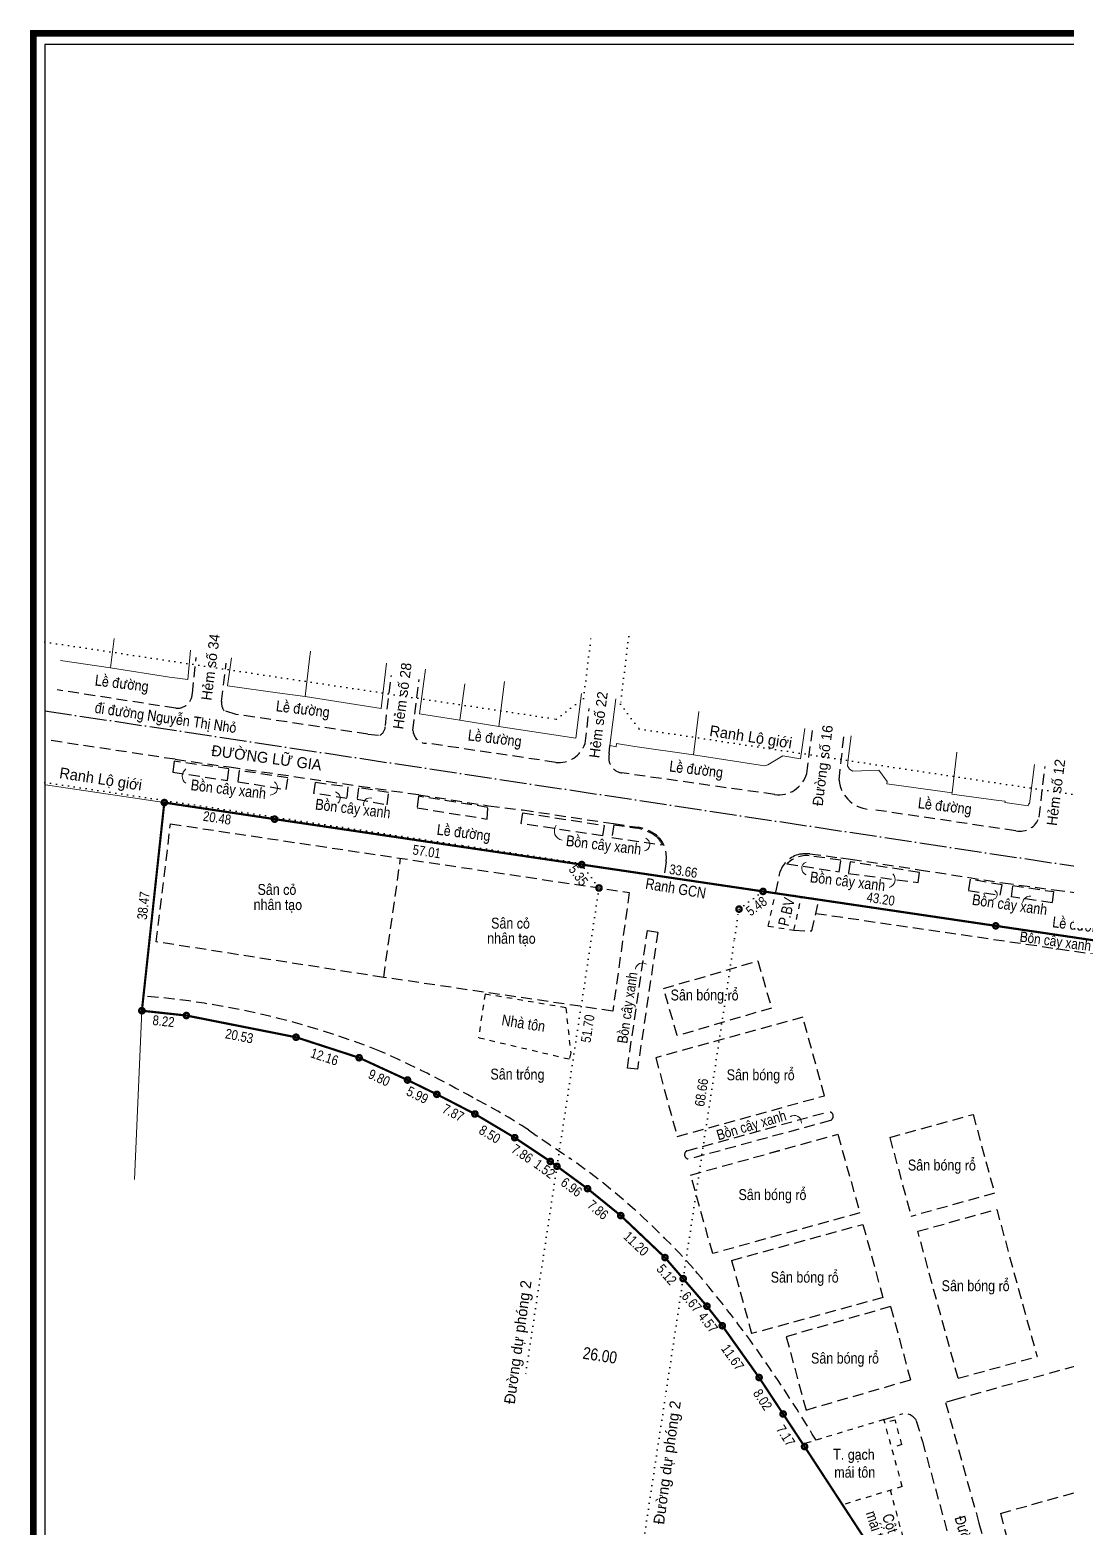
# Model space of a CAD drawing. Header units: metres. Extents: x 598397 to 599208, y 1190829 to 1191387.
# Drawn here: x 598396.9 to 598587.2, y 1191112.2 to 1191387.2 of the extents above; entities that cross this region are included whole.
import ezdxf
from ezdxf.enums import TextEntityAlignment as Align

# ---------------------------------------------------------------- set-up
doc = ezdxf.new("R2010")
doc.units = ezdxf.units.M
doc.header["$MEASUREMENT"] = 0
for name, pattern in [('1-1', [2, 1, -1]), ('1BANCONG_54', [0.55, 0, -0.5, 0.05]), ('1TIMDUONG', [13, 10, -1.4, 0.2, -1.4]), ('2-1', [3, 2, -1])]:
    doc.linetypes.add(name, pattern=pattern)
for name, color, linetype in [('A1-GHICHU', 7, 'Continuous'), ('dc36 - Default$0$10', 7, 'Continuous'), ('dc37 - Default$0$10', 7, 'Continuous'), ('dc38 - Default$0$10', 7, 'Continuous'), ('Hientrang', 7, 'Continuous'), ('KHUNG', 7, 'Continuous'), ('MEPNHUA', 7, 'Continuous'), ('NHA', 7, 'Continuous'), ('RANH', 7, 'Continuous')]:
    doc.layers.add(name, color=color, linetype=linetype)
for name, color, linetype, lineweight in [('GHICHU', 7, 'Continuous', 13), ('Level 28', 7, 'Continuous', 0), ('Level 58', 7, 'Continuous', 0)]:
    doc.layers.add(name, color=color, linetype=linetype, lineweight=lineweight)
doc.styles.add('VAPTIMN', font='VAVON__0.TTF')
doc.styles.add('VHELVCN', font='VNI-Helve-Condense_0.TTF')

msp = doc.modelspace()

# ---------------------------------------------------------------- linework, layer by layer
at = {"ltscale": 0.2}
for p, q in [((598574.29, 1191222.66, -6.48), (598541.81, 1191227.46, -1.72)), ((598492.49, 1191179.38, -6.48), (598493.71, 1191178.48, -6.48)), ((598521.25, 1191152.78, -6.48), (598516.89, 1191157.84, -6.48))]:
    msp.add_line(p, q, dxfattribs=at)
at = {"color": 7, "linetype": 'Continuous', "lineweight": 0}
msp.add_arc((598580.62, 1191226.69), 1.43, 86.1942, 168.6116, dxfattribs=at)
at = {"layer": 'A1-GHICHU', "linetype": '1TIMDUONG', "ltscale": 0.5, "elevation": -4.35, "flags": 128}
msp.add_lwpolyline([(598399.64, 1191262.17), (598722.1, 1191213.49)], dxfattribs=at)
at = {"layer": 'dc36 - Default$0$10', "color": 7, "linetype": 'Continuous', "lineweight": 0, "elevation": -6.48, "flags": 128}
for points in [[(598566.26, 1191247.07), (598554.28, 1191248.77), (598554.32, 1191249.2), (598552.81, 1191251.24), (598548.06, 1191251.1), (598547.41, 1191251.42), (598547.07, 1191252.03), (598547.26, 1191253.81), (598547.73, 1191257.58)], [(598566.26, 1191247.07), (598567.16, 1191254.54)], [(598566.26, 1191247.07), (598566.23, 1191246.87), (598574.78, 1191245.68), (598575.99, 1191245.56), (598575.94, 1191245.3), (598580.21, 1191244.7), (598580.29, 1191245.08), (598580.48, 1191245.09), (598581.38, 1191252.32)]]:
    msp.add_lwpolyline(points, dxfattribs=at)
at = {"layer": 'dc37 - Default$0$10', "color": 7, "linetype": 'Continuous', "lineweight": 0}
for p, q in [((598469.56, 1191269.81, -6.48), (598468.45, 1191261.59, -6.48)), ((598476.79, 1191267.09, -6.48), (598475.89, 1191260.46, -6.48)), ((598484.08, 1191267.54, -6.48), (598483.04, 1191259.3, -6.48)), ((598497.18, 1191257.11, -6.48), (598498.23, 1191265.32, -6.48)), ((598504.51, 1191264.34, -6.48), (598503.43, 1191255.78, -6.48)), ((598468.45, 1191261.59, -6.48), (598475.89, 1191260.46, -6.48)), ((598519.74, 1191262.05, -6.48), (598518.76, 1191254.05, -6.48)), ((598475.89, 1191260.46, -6.48), (598483.04, 1191259.3, -6.48)), ((598483.04, 1191259.3, -6.48), (598497.18, 1191257.11, -6.48)), ((598538.42, 1191253.33, -6.48), (598539.2, 1191258.92, -6.48)), ((598504.59, 1191255.56, -6.48), (598504.67, 1191256.15, -6.48)), ((598504.67, 1191256.15, -6.48), (598508.04, 1191255.62, -6.48)), ((598503.43, 1191255.78, -6.48), (598504.59, 1191255.56, -6.48)), ((598508.04, 1191255.62, -6.48), (598518.76, 1191254.05, -6.48)), ((598518.76, 1191254.05, -6.48), (598531.85, 1191252.04, -6.48)), ((598532.44, 1191252.26, -6.48), (598535.16, 1191253.89, -6.48)), ((598535.16, 1191253.89, -6.48), (598538.42, 1191253.33, -6.48)), ((598531.85, 1191252.04, -6.48), (598532.44, 1191252.26, -6.48))]:
    msp.add_line(p, q, dxfattribs=at)
at = {"layer": 'dc38 - Default$0$10', "color": 7, "linetype": 'Continuous', "lineweight": 0}
for p, q in [((598412.43, 1191275.46, -6.48), (598411.71, 1191270.04, -6.48)), ((598412.43, 1191275.46, -6.48), (598411.71, 1191270.04, -6.48)), ((598426.39, 1191273.3, -6.48), (598425.92, 1191267.9, -6.48)), ((598426.39, 1191273.3, -6.48), (598425.92, 1191267.9, -6.48)), ((598411.71, 1191270.04, -6.48), (598402.57, 1191271.38, -6.48)), ((598422.55, 1191268.36, -6.48), (598411.71, 1191270.04, -6.48)), ((598422.55, 1191268.36, -6.48), (598411.71, 1191270.04, -6.48)), ((598433.24, 1191266.76, -6.48), (598433.92, 1191271.9, -6.48)), ((598462.41, 1191270.93, -6.48), (598461.42, 1191262.61, -6.48)), ((598425.92, 1191267.9, -6.48), (598422.55, 1191268.36, -6.48)), ((598425.92, 1191267.9, -6.48), (598422.55, 1191268.36, -6.48)), ((598442.84, 1191265.42, -6.48), (598433.24, 1191266.76, -6.48)), ((598447.45, 1191264.77, -6.48), (598442.84, 1191265.42, -6.48)), ((598461.42, 1191262.61, -6.48), (598447.45, 1191264.77, -6.48)), ((598421.61, 1191245.3, -6.48), (598399.8, 1191248.57, -6.48)), ((598417.49, 1191207.06, -6.48), (598416.14, 1191176.04))]:
    msp.add_line(p, q, dxfattribs=at)
at = {"layer": 'dc38 - Default$0$10', "color": 7, "linetype": 'Continuous', "lineweight": 0, "elevation": -6.48, "flags": 128}
msp.add_lwpolyline([(598448.45, 1191273.11), (598448.44, 1191273.04), (598448.28, 1191271.72), (598447.45, 1191264.77)], dxfattribs=at)
at = {"layer": 'GHICHU', "ltscale": 0.2}
msp.add_line((598498.26, 1191233.91, -6.48), (598531.55, 1191228.98, -6.48), dxfattribs=at)
at = {"layer": 'GHICHU', "color": 6, "lineweight": 13, "const_width": 0.968, "elevation": -6.48, "flags": 128}
for points in [[(598421.39, 1191245.3, 1), (598421.83, 1191245.3, 1)], [(598441.64, 1191242.26, 1), (598442.08, 1191242.26, 1)], [(598498.04, 1191233.91, 1), (598498.48, 1191233.91, 1)], [(598501.21, 1191229.61, 1), (598501.65, 1191229.61, 1)], [(598531.33, 1191228.98, 1), (598531.77, 1191228.98, 1)], [(598526.92, 1191225.73, 1), (598527.36, 1191225.73, 1)], [(598574.07, 1191222.66, 1), (598574.5, 1191222.66, 1)], [(598417.27, 1191207.06, 1), (598417.71, 1191207.06, 1)], [(598425.44, 1191206.18, 1), (598425.88, 1191206.18, 1)], [(598445.58, 1191202.19, 1), (598446.02, 1191202.19, 1)], [(598457.15, 1191198.43, 1), (598457.59, 1191198.43, 1)], [(598466.05, 1191194.33, 1), (598466.49, 1191194.33, 1)], [(598471.44, 1191191.7, 1), (598471.88, 1191191.7, 1)], [(598478.43, 1191188.09, 1), (598478.87, 1191188.09, 1)], [(598485.73, 1191183.74, 1), (598486.17, 1191183.74, 1)], [(598492.27, 1191179.38, 1), (598492.71, 1191179.38, 1)], [(598493.5, 1191178.48, 1), (598493.93, 1191178.48, 1)], [(598499.11, 1191174.37, 1), (598499.55, 1191174.37, 1)], [(598505.21, 1191169.42, 1), (598505.65, 1191169.42, 1)], [(598513.33, 1191161.71, 1), (598513.77, 1191161.71, 1)], [(598516.67, 1191157.84, 1), (598517.11, 1191157.84, 1)], [(598521.03, 1191152.78, 1), (598521.47, 1191152.78, 1)], [(598523.85, 1191149.19, 1), (598524.29, 1191149.19, 1)], [(598530.61, 1191139.68, 1), (598531.05, 1191139.68, 1)], [(598535.02, 1191132.98, 1), (598535.46, 1191132.98, 1)], [(598538.96, 1191126.99, 1), (598539.4, 1191126.99, 1)]]:
    msp.add_lwpolyline(points, format="xyb", close=True, dxfattribs=at)
at = {"layer": 'GHICHU', "ltscale": 0.2, "elevation": -6.48}
for points in [[(598488.76, 1191145.74, 0, 0.39, 0), (598489.72, 1191145.59, 0, 0, 0), (598490.69, 1191145.44, 0, 0, 0)], [(598514.46, 1191141.77, 0, 0.39, 0), (598513.49, 1191141.92, 0, 0, 0), (598512.53, 1191142.07, 0, 0, 0)]]:
    msp.add_lwpolyline(points, format="xyseb", dxfattribs=at)
at = {"layer": 'GHICHU', "ltscale": 0.2}
for centre, radius, start, end in [((598426.56, 1191250.16), 1.65, 126.9054, 232.1773), ((598441.06, 1191248.01), 1.32, 270.3569, 54.8563), ((598452.71, 1191246.11), 1.19, 310.0835, 73.2323), ((598459.37, 1191244.99), 1.17, 72.9511, 193.6412), ((598494.94, 1191240.08), 1.72, 141.634, 261.5519), ((598509.51, 1191237.62), 1.24, 283.8747, 66.0041), ((598539.88, 1191233.22), 1.23, 110.463, 251.3717), ((598554.33, 1191231.14), 1.48, 285.5764, 44.9177), ((598573.64, 1191228.38), 0.899, 281.8737, 59.3174), ((598509.43, 1191214.52), 1.32, 55.9882, 171.5954), ((598537.29, 1191186.51), 1.31, 355.7776, 125.5915)]:
    msp.add_arc(centre, radius, start, end, dxfattribs=at)
at = {"layer": 'Hientrang', "ltscale": 0.2}
for points, elevation in [([(598403.45, 1191263.39, 0, 0.6, 0), (598404.94, 1191263.16, 0, 0, 0), (598407.57, 1191262.75, 0, 0, 0)], -12.95), ([(598419.82, 1191245.49, 0, 0.3, 0), (598419.74, 1191244.75, 0, 0, 0), (598419.66, 1191244, 0, 0, 0)], -6.48), ([(598498.52, 1191235.69, 0, 0.3, 0), (598499.26, 1191235.58, 0, 0, 0), (598500.01, 1191235.47, 0, 0, 0)], -6.48), ([(598531.82, 1191230.76, 0, 0.3, 0), (598531.07, 1191230.87, 0, 0, 0), (598530.33, 1191230.98, 0, 0, 0)], -6.48), ([(598531.82, 1191230.76, 0, 0.3, 0), (598532.56, 1191230.65, 0, 0, 0), (598533.3, 1191230.54, 0, 0, 0)], -6.48), ([(598574.55, 1191224.44, 0, 0.3, 0), (598573.81, 1191224.55, 0, 0, 0), (598573.07, 1191224.66, 0, 0, 0)], -6.48), ([(598574.55, 1191224.44, 0, 0.3, 0), (598575.29, 1191224.33, 0, 0, 0), (598576.03, 1191224.22, 0, 0, 0)], -6.48), ([(598573.99, 1191221.48, 0, 0.3, 0), (598574.73, 1191221.37, 0, 0, 0), (598575.47, 1191221.26, 0, 0, 0)], -6.48), ([(598415.7, 1191207.25, 0, 0.3, 0), (598415.78, 1191208, 0, 0, 0), (598415.86, 1191208.74, 0, 0, 0)], -6.48), ([(598538.14, 1191126.52, 0, 0.3, 0), (598538.53, 1191125.88, 0, 0, 0), (598538.93, 1191125.24, 0, 0, 0)], -6.48)]:
    msp.add_lwpolyline(points, format="xyseb", dxfattribs=dict(at, elevation=elevation))
at = {"layer": 'KHUNG', "color": 7, "const_width": 1.25}
msp.add_lwpolyline([(599206.99, 1190829.86), (599206.99, 1191386.61), (598397.56, 1191386.61), (598397.56, 1190829.86)], close=True, dxfattribs=at)
at = {"layer": 'KHUNG', "flags": 128}
msp.add_lwpolyline([(599204.92, 1190831.94), (599204.92, 1191384.54), (598399.64, 1191384.54), (598399.64, 1190831.94), (599204.92, 1190831.94)], dxfattribs=at)
at = {"layer": 'MEPNHUA', "color": 3, "linetype": '2-1'}
for p, q in [((598426.76, 1191265.34, -1.9), (598427.47, 1191271.98, -6.48)), ((598432.14, 1191263.86, -1.92), (598432.97, 1191270.88, -6.48)), ((598462.2, 1191259.46, -1.91), (598463.3, 1191268.63, -6.48)), ((598467.27, 1191258.57, -1.92), (598468.38, 1191267.89, -6.48)), ((598423.71, 1191262.63, -1.88), (598401.92, 1191266.02, -1.88)), ((598434.83, 1191261.51, -1.92), (598432.62, 1191262.15, -1.94)), ((598498.89, 1191256.14, -1.88), (598499.62, 1191262.59, -6.48)), ((598458.98, 1191257.87, -1.89), (598434.83, 1191261.51, -1.92)), ((598423.59, 1191253.25, -1.77), (598400.78, 1191256.69, -1.79)), ((598458.98, 1191257.87, -1.89), (598461.17, 1191257.65, -1.94)), ((598493.48, 1191252.69, -1.93), (598469.76, 1191256.21, -1.92)), ((598539.57, 1191250.62, -2.07), (598540.67, 1191258.78, -6.48)), ((598545.51, 1191249.42, -1.99), (598546.43, 1191257.74, -6.48)), ((598503.31, 1191254.23, -1.99), (598503.43, 1191255.78, -6.48)), ((598582.25, 1191242.62, -2.1), (598583.35, 1191251.93, -6.48)), ((598513.74, 1191234.4, -1.84), (598513.37, 1191231.67, -1.62)), ((598533.91, 1191228.85, -0.58), (598534.69, 1191232.64, -1.72)), ((598513.28, 1191211.13, -1.75), (598530.6, 1191216.2, -1.74)), ((598530.6, 1191216.2, -1.74), (598533.12, 1191207.55, -1.74)), ((598517.57, 1191181.33, -1.89), (598543.47, 1191188.5, -1.74)), ((598543.92, 1191186.89, -1.76), (598517.99, 1191179.8, -1.88)), ((598518.26, 1191176.88, -1.94), (598545.29, 1191184.37, -6.48)), ((598549.33, 1191169.93, -6.48), (598522.31, 1191162.45, -1.94)), ((598559.97, 1191166.55, -1.82), (598574.46, 1191170.55, -1.89)), ((598525.77, 1191161.19, -1.93), (598549.88, 1191167.81, -1.8)), ((598567.38, 1191139.54, -1.98), (598559.97, 1191166.55, -1.82)), ((598567.38, 1191139.53, -1.98), (598581.87, 1191143.53, -2.04)), ((598553.76, 1191131.96, -0.87), (598556.59, 1191132.83, -1.79))]:
    msp.add_line(p, q, dxfattribs=at)
for points, elevation in [([(598433.48, 1191251.51), (598423.42, 1191252.88), (598423.17, 1191250.88), (598433.19, 1191249.37), (598433.48, 1191251.51)], -1.61), ([(598423.59, 1191253.25), (598433.53, 1191251.84), (598457.42, 1191248.34)], -1.77), ([(598443.98, 1191247.68), (598444.3, 1191249.87), (598435.37, 1191251.17), (598435.13, 1191249.14), (598443.98, 1191247.68)], -1.61), ([(598533.69, 1191246.78), (598505.63, 1191250.74)], -1.99), ([(598449.36, 1191249.03), (598455.33, 1191248.21), (598455.12, 1191246.06), (598449.05, 1191246.99), (598449.36, 1191249.03)], -1.66), ([(598462.53, 1191244.91), (598462.78, 1191247.18), (598457.25, 1191248.02), (598457, 1191245.9), (598462.53, 1191244.91)], -1.62), ([(598457.42, 1191248.34), (598468.36, 1191246.75), (598481.16, 1191244.72), (598487.4, 1191243.95), (598504.08, 1191241.43), (598508.65, 1191240.76)], -1.77), ([(598480.92, 1191242.28), (598481.04, 1191244.42), (598468.31, 1191246.46), (598468.02, 1191244.31), (598480.92, 1191242.28)], -1.67), ([(598487.13, 1191241.44), (598487.42, 1191243.44), (598502.37, 1191241.1), (598502.09, 1191239.17), (598487.13, 1191241.44)], -1.6), ([(598577.96, 1191240.11), (598551.54, 1191244.04)], -1.95), ([(598507, 1191228.79), (598503.96, 1191207), (598461.89, 1191213.18), (598420.13, 1191219.72), (598422.75, 1191241.39), (598507, 1191228.79)], -1.66), ([(598504.13, 1191241.24), (598503.78, 1191238.88), (598513.08, 1191237.54)], -1.73), ([(598504.13, 1191241.24), (598508.49, 1191240.6)], -1.6), ([(598461.89, 1191213.18), (598465, 1191235.07)], -1.75), ([(598540.16, 1191235.89), (598545.81, 1191235.14), (598547.63, 1191234.93), (598560.23, 1191232.96), (598575.57, 1191230.56), (598585, 1191229.28), (598591.58, 1191228.38), (598602.35, 1191226.58), (598610.97, 1191225.29)], -1.82), ([(598560.02, 1191230.59), (598560.26, 1191232.48), (598547.53, 1191234.4), (598547.21, 1191232.3), (598560.02, 1191230.59)], -1.68), ([(598575.09, 1191228.3), (598575.49, 1191230.16), (598569.58, 1191231.22), (598569.25, 1191229.15), (598575.09, 1191228.3)], -1.67), ([(598540.5, 1191221.71), (598541.81, 1191227.46)], -1.72), ([(598541.24, 1191224.95), (598596.98, 1191216.8)], -1.94), ([(598506.64, 1191196.5), (598510.34, 1191221.81), (598512.22, 1191221.5), (598508.48, 1191196.32), (598506.64, 1191196.5)], -1.76), ([(598537.23, 1191221.86), (598540.5, 1191221.71)], -1.51), ([(598533.12, 1191207.55), (598515.8, 1191202.48), (598513.28, 1191211.13)], -1.74), ([(598538.87, 1191205.88), (598511.84, 1191198.42)], -1.86), ([(598515.8, 1191183.98), (598542.83, 1191191.43), (598538.87, 1191205.88)], -1.86), ([(598511.84, 1191198.42), (598515.8, 1191183.98)], -1.86), ([(598682.42, 1191191.39), (598682.71, 1191190.23), (598684.98, 1191182.05), (598688.35, 1191169.35), (598687.12, 1191169.03), (598638.05, 1191155.36), (598567.14, 1191135.71), (598565.06, 1191135.12)], -1.6), ([(598554.82, 1191183.77), (598570.12, 1191188.02), (598574.07, 1191173.53), (598558.77, 1191169.28)], -1.73), ([(598522.31, 1191162.45), (598518.26, 1191176.88), (598545.29, 1191184.36)], -1.94), ([(598545.29, 1191184.36), (598549.33, 1191169.93)], -1.94), ([(598554.82, 1191183.77), (598558.77, 1191169.28)], -1.73), ([(598574.46, 1191170.55), (598581.87, 1191143.53)], -1.89), ([(598549.88, 1191167.81), (598553.56, 1191154.36), (598529.46, 1191147.74)], -1.8), ([(598525.77, 1191161.19), (598529.46, 1191147.74)], -1.93), ([(598554.97, 1191152.72), (598535.8, 1191147.18)], -1.88), ([(598554.97, 1191152.72), (598558.62, 1191139.25)], -1.88), ([(598535.8, 1191147.18), (598539.45, 1191133.71), (598558.62, 1191139.25)], -1.94), ([(598565.06, 1191135.12), (598571.2, 1191112.93)], -1.84), ([(598559.7, 1191131.74), (598560.81, 1191127.93), (598565.46, 1191111.08)], -1.82), ([(598575.15, 1191114.72), (598597.4, 1191120.95)], -1.6), ([(598575.15, 1191114.72), (598583.81, 1191082.1)], -1.6), ([(598571.2, 1191112.93), (598580.98, 1191077.89), (598582.04, 1191074.48), (598583.55, 1191071.58)], -1.84)]:
    msp.add_lwpolyline(points, dxfattribs=dict(at, elevation=elevation))
at = {"layer": 'MEPNHUA', "color": 3, "linetype": '2-1', "elevation": -1.59}
msp.add_lwpolyline([(598540.03, 1191235.54, 0.229643), (598535.95, 1191234.03), (598545.54, 1191232.6), (598545.84, 1191234.7)], format="xyb", close=True, dxfattribs=at)
at = {"layer": 'MEPNHUA', "color": 3, "linetype": '2-1', "elevation": -1.64}
msp.add_lwpolyline([(598584.9, 1191228.94), (598584.66, 1191226.9), (598577.2, 1191227.98), (598577.42, 1191230.06)], close=True, dxfattribs=at)
at = {"layer": 'MEPNHUA', "color": 3, "linetype": '2-1'}
for centre, radius, start, end in [((598423.94, 1191265.44, -1.9), 2.82, 265.3013, 357.9588), ((598434.22, 1191263.52, -1.92), 2.1, 170.6679, 220.6017), ((598460.24, 1191259.37, -1.91), 1.96, 298.4341, 2.4724), ((598469.7, 1191258.63, -1.92), 2.43, 181.5176, 271.46), ((598494.01, 1191257.82, -1.88), 5.16, 264.0758, 341.0923), ((598506.02, 1191253.52, -1.99), 2.8, 165.3757, 262.1771), ((598534.41, 1191252.1, -2.07), 5.37, 262.2487, 343.9467), ((598551.47, 1191250.03, -1.99), 5.99, 185.8547, 270.6852), ((598578.73, 1191243.72, -2.1), 3.69, 258.0086, 342.6667), ((598506.78, 1191232.14, -1.67), 8.63, 52.4993, 78.6176), ((598506.95, 1191232.3, -1.84), 8.63, 52.4993, 78.6176), ((598508.2, 1191235.12, -1.67), 5.44, 26.3587, 45.2271), ((598508.37, 1191235.29, -1.84), 5.44, 350.612, 45.2271), ((598539.4, 1191230.9, -1.72), 5.03, 103.2575, 159.7757), ((598539.93, 1191222.01, -1.77), 13.89, 89.0669, 96.9429), ((598405.43, 1191058.64, -1.9), 151.63, 68.4206, 85.324), ((598382.26, 1191021.28, -1.9), 195.06, 60.5042, 66.1301), ((598425.95, 1191089.06, -1.9), 114.65, 56.952, 62.8305), ((598543.59, 1191187.67, -1.74), 0.844, 292.8875, 98.7684), ((599015.89, 1191948.14, -1.9), 927.53, 235.34574, 235.91981), ((598420.79, 1191072.81, -1.9), 130.95, 41.574, 54.8699), ((598517.96, 1191180.61, -1.89), 0.818, 118.4597, 272.1767), ((598369.58, 1191030.99, -1.9), 197.03, 35.648, 40.791), ((598299.21, 1190981.77, -1.9), 282.9, 31.1648, 35.4418), ((598557.55, 1191130.58, -1.79), 2.45, 28.4, 113.1478)]:
    msp.add_arc(centre, radius, start, end, dxfattribs=at)
at = {"layer": 'NHA', "color": 6, "linetype": '1-1'}
for points, elevation in [([(598532.49, 1191222.61), (598533.91, 1191228.85)], -1.51), ([(598537.23, 1191221.86), (598538.61, 1191227.94)], -1.51), ([(598532.49, 1191222.61), (598537.23, 1191221.86)], -1.51), ([(598480.51, 1191210.12), (598479.29, 1191202.07)], -0.4), ([(598495.33, 1191207.61), (598480.51, 1191210.12)], -0.33), ([(598495.33, 1191207.61), (598496.24, 1191199.3)], -0.33), ([(598496.24, 1191199.3), (598495.95, 1191198.14), (598495.95, 1191198.14), (598479.29, 1191202.07)], -0.01), ([(598553.76, 1191131.96), (598538.88, 1191127.44)], -1.79), ([(598557.13, 1191119.63), (598553.76, 1191131.96)], -0.87), ([(598557.05, 1191127.4), (598555.82, 1191131.86), (598553.93, 1191131.34)], -0.89), ([(598557.05, 1191127.4), (598555.17, 1191126.8)], -0.89), ([(598557.13, 1191119.63), (598546.15, 1191116.29)], -0.87), ([(598558.83, 1191104.55), (598554.95, 1191118.97)], 1.01)]:
    msp.add_lwpolyline(points, dxfattribs=dict(at, elevation=elevation))
at = {"layer": 'RANH', "color": 20, "linetype": '1BANCONG_54', "ltscale": 2}
for p, q in [((598399.64, 1191249, -6.48), (598421.73, 1191245.69, -6.48)), ((598421.73, 1191245.69, -6.48), (598476.4, 1191237.43, -6.48)), ((598476.4, 1191237.43, -6.48), (598498.07, 1191234.16, -6.48)), ((598498.07, 1191234.16, -6.48), (598501.43, 1191229.61, -6.48)), ((598501.43, 1191229.61, -6.48), (598487.82, 1191139.43, -6.48))]:
    msp.add_line(p, q, dxfattribs=at)
at = {"layer": 'RANH', "color": 2, "linetype": '1BANCONG_54', "ltscale": 2, "elevation": -6.48}
msp.add_lwpolyline([(598399.64, 1191274.81), (598493.58, 1191260.63), (598498.58, 1191264.42), (598500.04, 1191276.23)], dxfattribs=at)
at = {"layer": 'RANH', "color": 20, "linetype": '1BANCONG_54', "ltscale": 2, "elevation": -6.48}
for points in [[(598506.89, 1191275.82), (598505.36, 1191263.4), (598508.83, 1191258.83), (598697.66, 1191230.32), (598700.53, 1191233.58), (598693.5, 1191258.44)], [(598509.02, 1191105.72), (598513.77, 1191137.19), (598526.33, 1191220.35), (598527.14, 1191225.73), (598531.69, 1191229.09), (598699.14, 1191203.81), (598705.43, 1191198.25), (598773.8, 1190955.55), (598776.68, 1190945.11)]]:
    msp.add_lwpolyline(points, dxfattribs=at)
at = {"layer": 'RANH', "color": 1, "lineweight": 40, "const_width": 0.4, "elevation": -6.48}
msp.add_lwpolyline([(598764.92, 1190977.07), (598726.1, 1191114.64), (598706.35, 1191184.84), (598674.36, 1191207.84), (598441.86, 1191242.26), (598421.61, 1191245.3), (598417.49, 1191207.06), (598425.66, 1191206.18), (598445.8, 1191202.19), (598457.37, 1191198.43), (598466.27, 1191194.33), (598471.66, 1191191.7), (598478.65, 1191188.09), (598485.95, 1191183.74), (598492.49, 1191179.38), (598499.33, 1191174.37), (598505.43, 1191169.42), (598513.55, 1191161.71), (598521.25, 1191152.78), (598524.07, 1191149.19), (598530.83, 1191139.68), (598535.24, 1191132.98), (598539.18, 1191126.99), (598576.8, 1191069.3)], dxfattribs=at)

# ---------------------------------------------------------------- texts
at = {"color": 7, "linetype": 'Continuous', "lineweight": 0, "style": 'VHELVCN'}
for s, height, rotation, p in [('Leà ñöôøng', 2, 353.2077, (598413.81, 1191267.23)), ('ñi ñöôøng Nguyeãn Thò Nhoû', 2, 351.7793, (598421.87, 1191260.92)), ('Leà ñöôøng', 2, 353.2077, (598447.06, 1191262.5)), ('Leà ñöôøng', 2, 353.2077, (598482.3, 1191257.14)), ('Leà ñöôøng', 2, 353.2077, (598519.29, 1191251.43)), ('Boàn caây xanh', 2, 353.2077, (598433.39, 1191247.77)), ('Boàn caây xanh', 2, 353.2077, (598456.25, 1191244.21)), ('Leà ñöôøng', 2, 353.2077, (598564.94, 1191244.69)), ('Leà ñöôøng', 2, 353.2077, (598476.59, 1191239.81)), ('Boàn caây xanh', 2, 353.2077, (598502.3, 1191237.52)), ('Ranh GCN', 2, 350.4402, (598515.53, 1191229.55, -6.48)), ('Boàn caây xanh', 2, 353.2077, (598547.1, 1191230.84)), ('Boàn caây xanh', 2, 352.0279, (598576.86, 1191226.55)), ('P.BV', 2, 76.8387, (598535.84, 1191225.23)), ('Leà ñöôøng', 2, 353.2077, (598589.62, 1191222.81)), ('Boàn caây xanh', 1.9, 352.3088, (598585.26, 1191219.83)), ('Boàn caây xanh', 1.9, 81.6403, (598506.63, 1191207.62)), ('Nhaø toân', 2, 350.9247, (598487.56, 1191204.77)), ('Boàn caây xanh', 1.9, 16.6257, (598529.41, 1191186.03)), ('maùi toân', 2, 287.9601, (598552.49, 1191111.53)), ('Coät saét', 2, 287.9601, (598555.47, 1191111.14)), ('Ñöôøng nhöïa noäi boä', 2, 286.3475, (598570.43, 1191104.73))]:
    msp.add_text(s, height=height, rotation=rotation, dxfattribs=at).set_placement(p, align=Align.MIDDLE_CENTER)
for s, p in [('Saân coû', (598442.29, 1191229.34)), ('nhaân taïo', (598442.46, 1191226.56)), ('Saân coû', (598485.18, 1191223.15)), ('nhaân taïo', (598485.35, 1191220.37)), ('Saân boùng roå', (598520.82, 1191209.95)), ('Saân troáng', (598486.45, 1191195.42)), ('Saân boùng roå', (598531.12, 1191195.29)), ('Saân boùng roå', (598564.39, 1191178.71)), ('Saân boùng roå', (598533.28, 1191173.28)), ('Saân boùng roå', (598539.2, 1191158.11)), ('Saân boùng roå', (598570.59, 1191156.54)), ('Saân boùng roå', (598546.6, 1191143.24)), ('T. gaïch', (598548.25, 1191125.58)), ('maùi toân', (598548.39, 1191122.28))]:
    msp.add_text(s, height=2, dxfattribs=at).set_placement(p, align=Align.MIDDLE_CENTER)
at = {"layer": 'GHICHU', "ltscale": 0.2, "style": 'VHELVCN'}
msp.add_text('26.00', height=2.2, rotation=351.2216, dxfattribs=at).set_placement((598501.61, 1191143.76, -6.48), align=Align.MIDDLE)
at = {"layer": 'Hientrang', "ltscale": 0.2, "style": 'VHELVCN'}
for s, rotation, p in [('20.48', 351.4631, (598431.31, 1191242.49, -6.48)), ('57.01', 351.5789, (598469.8, 1191236.31, -6.48)), ('5.35', 306.4125, (598497.67, 1191231.93, -6.48)), ('33.66', 351.5789, (598516.92, 1191232.72, -6.48)), ('38.47', 83.8514, (598417.76, 1191226.37, -6.48)), ('43.20', 351.5789, (598553.18, 1191227.6, -6.48)), ('5.48', 36.415, (598530.34, 1191226.28, -6.48)), ('8.22', 353.8523, (598421.47, 1191205.14, -6.48)), ('51.70', 81.4149, (598499.35, 1191203.78, -6.48)), ('20.53', 348.7941, (598435.38, 1191202.42, -6.48)), ('12.16', 341.997, (598451.03, 1191198.6, -6.48)), ('9.80', 335.2657, (598461.07, 1191194.75, -6.48)), ('5.99', 333.9904, (598468.1, 1191191.58, -6.48)), ('68.66', 81.4152, (598520.24, 1191192.05, -6.48)), ('7.87', 332.6858, (598474.66, 1191188.33, -6.48)), ('8.50', 329.2097, (598481.38, 1191184.37, -6.48)), ('7.86', 326.3099, (598487.33, 1191180.82, -6.48)), ('1.52', 323.7789, (598491.43, 1191178.01, -6.48)), ('6.96', 323.7789, (598496.38, 1191174.66, -6.48)), ('7.86', 320.9415, (598501.24, 1191170.5, -6.48)), ('11.20', 316.4836, (598508.25, 1191164.26, -6.48)), ('5.12', 310.77, (598513.86, 1191158.6, -6.48)), ('6.67', 310.77, (598518.46, 1191153.58, -6.48)), ('4.57', 308.1502, (598521.45, 1191149.81, -6.48)), ('11.67', 305.4064, (598525.98, 1191143.39, -6.48)), ('8.02', 303.3533, (598531.5, 1191135.62, -6.48)), ('7.17', 303.3354, (598535.71, 1191129, -6.48))]:
    msp.add_text(s, height=1.8, rotation=rotation, dxfattribs=at).set_placement(p, align=Align.MIDDLE)
at = {"layer": 'Level 28', "color": 62, "linetype": 'Continuous', "lineweight": 0, "style": 'VAPTIMN'}
for s, rotation, p in [('Ranh Loä giôùi', 351.2105, (598529.32, 1191257.37)), ('ÑÖÔØNG LÖÕ GIA', 352.3134, (598440.38, 1191253.53, -6.48)), ('Ranh Loä giôùi', 351.2105, (598409.94, 1191249.64)), ('Ñöôøng döï phoùng 2', 82.2007, (598486.52, 1191146.18, -6.48)), ('Ñöôøng döï phoùng 2', 82.2007, (598513.93, 1191124.07, -6.48))]:
    msp.add_text(s, height=2, rotation=rotation, dxfattribs=at).set_placement(p, align=Align.MIDDLE_CENTER)
at = {"layer": 'Level 58', "color": 3, "linetype": 'Continuous', "lineweight": 0, "style": 'VAPTIMN'}
for s, p in [('Heûm soá 34', (598430.26, 1191263.97)), ('Heûm soá 28', (598465.47, 1191258.68)), ('Heûm soá 22', (598501.48, 1191253.38)), ('Ñöôøng soá 16', (598542.49, 1191244.58)), ('Heûm soá 12', (598585.49, 1191240.95))]:
    msp.add_text(s, height=1.9, rotation=82.6283, dxfattribs=at).set_placement(p)

doc.saveas('drawing.dxf')
